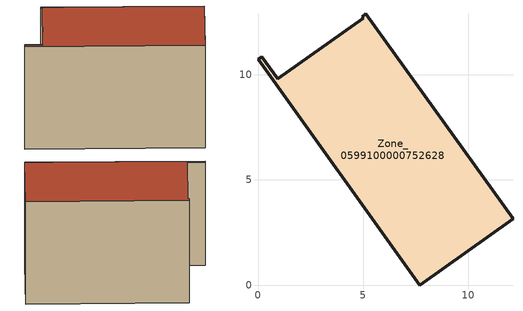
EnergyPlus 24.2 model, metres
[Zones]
Zone_0599100000752628
 floor ground (C_G): 12.13,3.16 7.71,0 0,10.74 0.19,10.87 0.95,9.8 5.01,12.7 4.95,12.78 5.13,12.9 z0
 wall outside (C_F): 7.71,0 12.13,3.16 5.13,12.9 4.95,12.78 5.01,12.7 0.95,9.8 0.19,10.87 0,10.74 7.71,0 z0:8.85
 roof outside (C_R): 0,10.74 7.71,0 12.13,3.16 5.13,12.9 4.95,12.78 5.01,12.7 0.95,9.8 0.19,10.87 z8.85
[BUILDING]
Pand.0599100000752628: North Axis=0; Terrain=City; Loads Convergence Tolerance Value=0.04; Temperature Convergence Tolerance Value=0.4; Solar Distribution=FullExterior; Maximum Number of Warmup Days=25; Minimum Number of Warmup Days=1
[Site:Location]
Rotterdam.The.Hague.AP_ZH_NLD Design_Conditions: Latitude=51.96; Longitude=4.45; Time Zone=1; Elevation=-4.5
[SITE:GROUNDTEMPERATURE:BUILDINGSURFACE]
18, 18, 18, 18, 18, 18, 18, 18, 18, 18, 18, 18
[MATERIAL] Thermal Absorptance=0.9; Solar Absorptance=0.7; Visible Absorptance=0.7
Name | Roughness | Thickness | Conductivity | Density | Specific Heat
G.TI.2006-2014 | MediumSmooth | 0.15 | 0.06 | 540 | 1210
F.TI.2006-2014 | Rough | 0.3 | 0.12 | 1920 | 840
R.TI.2006-2014 | MediumRough | 0.2 | 0.08 | 1500 | 1000
[CONSTRUCTION]
C_G: G.TI.2006-2014
C_F: F.TI.2006-2014
C_R: R.TI.2006-2014
[ZONE]
Zone_0599100000752628: Type=1; Multiplier=1; Ceiling Height=Autocalculate; Volume=Autocalculate; Floor Area=autocalculate; Part of Total Floor Area=Yes
[ZONEINFILTRATION:DESIGNFLOWRATE]
Infil_Zone_0599100000752628: Zone or ZoneList or Space or SpaceList=Zone_0599100000752628; Schedule=AlwaysOn; Design Flow Rate Calculation Method=Flow/Area; Flow Rate per Floor Area=0.0015; Constant Term Coefficient=1; Temperature Term Coefficient=0; Velocity Term Coefficient=0; Velocity Squared Term Coefficient=0
[HVACTEMPLATE:ZONE:IDEALLOADSAIRSYSTEM]
Zone_0599100000752628: Maximum Heating Supply Air Temperature=50; Minimum Cooling Supply Air Temperature=13; Maximum Heating Supply Air Humidity Ratio=0.0156; Minimum Cooling Supply Air Humidity Ratio=0.0077; Heating Limit=NoLimit; Cooling Limit=NoLimit; Dehumidification Control Type=ConstantSensibleHeatRatio; Cooling Sensible Heat Ratio=0.7; Dehumidification Setpoint=60; Humidification Control Type=None; Humidification Setpoint=30; Outdoor Air Method=None; Outdoor Air Flow Rate per Person=0.00944; Outdoor Air Flow Rate per Zone Floor Area=0; Outdoor Air Flow Rate per Zone=0; Demand Controlled Ventilation Type=None; Outdoor Air Economizer Type=NoEconomizer; Heat Recovery Type=None; Sensible Heat Recovery Effectiveness=0.7; Latent Heat Recovery Effectiveness=0.65
[ZONECONTROL:THERMOSTAT]
ThermostatControl_Zone_0599100000752628: Zone or ZoneList=Zone_0599100000752628; Control Type Schedule=DualSetpointControlType; Control 1=Thermostat_Zone_0599100000752628; Temperature Difference Between Cutout And Setpoint=0
[THERMOSTATSETPOINT:DUALSETPOINT]
Thermostat_Zone_0599100000752628: Heating Setpoint Temperature Schedule=HeatingSetpoint_Zone_0599100000752628; Cooling Setpoint Temperature Schedule=CoolingSetpoint_Zone_0599100000752628
[SCHEDULE:COMPACT]
HeatingSetpoint_Zone_0599100000752628: Through: 12/31, For: AllDays, Until: 24:00, 21
CoolingSetpoint_Zone_0599100000752628: Through: 12/31, For: AllDays, Until: 24:00, 24
DualSetpointControlType: Through: 12/31, For: AllDays, Until: 24:00, 4
AlwaysOn: Through: 12/31, For: AllDays, Until: 24:00, 1
